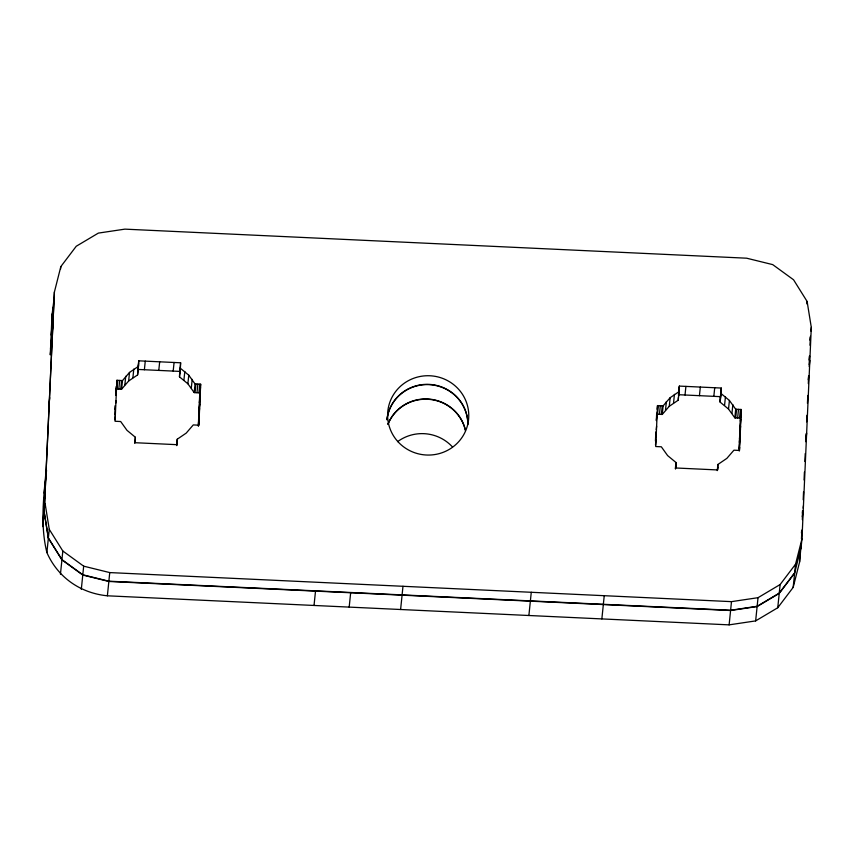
<?xml version="1.0" encoding="UTF-8"?>
<svg xmlns="http://www.w3.org/2000/svg" width="854" height="854" viewBox="0 0 854 854"><rect width="100%" height="100%" fill="white"/><g stroke="black" fill="none" stroke-linecap="round" stroke-linejoin="round"><path stroke-width="1.28" d="M137.921 369.056L138.722 360.826L180.621 362.79L180.375 368.266L188.766 375.184L195.064 383.969L200.669 384.236L198.865 425.185L193.271 424.918L186.225 433.095L177.248 439.212L176.618 445.35M741.315 409.504L740.429 418.108L734.824 417.841L728.526 409.055L720.135 402.138L720.381 396.651L678.482 394.697L679.368 386.093L721.267 388.047L721.022 393.534L729.412 400.451L735.71 409.237L741.315 409.504L739.511 450.442L733.917 450.186L726.871 458.363L717.904 464.469L717.264 470.618M801.276 543.4L799.6 561.975L793.163 587.424L777.748 607.749L755.641 620.901L729.113 624.861L107.369 595.804C80.489 593.146 57.773 577.421 46.885 552.549C40.384 526.288 43.426 499.216 45.924 472.625M54.154 298.089L52.009 315.243L50.269 354.869L51.752 340.532M42.7 526.598L44.184 512.261L54.4 292.025L60.837 266.576L76.252 246.251L98.359 233.099L124.887 229.139L746.631 258.196L772.699 264.612L793.558 279.781L807.115 301.451L811.3 327.402L801.991 538.757L801.095 547.361L794.647 573.087L793.163 587.424M801.991 538.757L795.544 564.216L794.658 572.82L779.243 593.135L757.135 606.287L730.608 610.247L108.864 581.19L82.795 574.774L61.936 559.616L48.368 537.945L44.194 511.984L54.4 292.025M114.863 414.51L115.247 405.554M116.24 386.467L115.706 395.327L116.592 386.713M138.722 360.826L138.487 366.313L129.52 372.419L122.485 380.585L116.87 380.318L115.066 421.268L120.681 421.524L126.968 430.32L135.359 437.248L135.113 442.714L177.013 444.678L177.248 439.212M115.984 388.922L121.599 389.189L128.634 381.023L137.59 374.917L138.604 363.569M200.669 384.236L199.783 392.84L194.178 392.573L187.88 383.788L179.489 376.87L179.735 371.394L137.836 369.43M198.309 426.146L199.783 392.84M655.445 441.059L655.84 432.103M679.368 386.093L679.133 391.58L670.166 397.686L663.131 405.853L657.516 405.586L655.723 446.535L661.327 446.791L667.614 455.588L676.005 462.505L675.76 467.981L717.659 469.946L717.904 464.469M657.238 411.98L656.352 420.584L656.63 414.19L662.245 414.457L669.28 406.291L678.236 400.184L678.364 397.441M740.429 418.108L739.062 449.14L739.948 440.536M799.6 561.975L800.091 550.819M801.468 538.959L801.853 530.185M802.322 519.616L802.675 511.695M803.198 499.803L803.539 491.883M804.062 479.991L804.415 472.059M804.884 461.502L805.226 453.57M806.101 433.757L805.76 441.678L806.646 433.074M806.624 421.865L806.923 415.268M807.446 403.376L807.788 395.445M808.311 383.563L808.663 375.632M809.144 364.754L809.539 355.819M810.008 345.251L810.35 337.33M51.742 321.435L53.226 307.098M51.144 335.056L52.617 320.72M50.535 348.678L52.019 334.341M52.051 333.658L52.937 325.054M60.581 269.031L60.837 266.576M48.849 406.312L49.735 397.708M44.173 493.153L46.543 470.362M43.575 506.785L45.059 492.438M42.978 520.406L44.451 506.07M46.885 552.549L48.358 538.212L44.184 512.261M48.368 537.945L49.265 529.341L45.081 503.38M60.442 574.219L61.926 559.882L48.358 538.212M61.936 559.616L62.822 551.011L49.265 529.341M81.301 589.388L82.774 575.041L61.926 559.882M82.795 574.774L83.681 566.17L62.822 551.011M116.624 382.773L116.87 380.318M116.859 388.965L117.756 380.361M115.087 409.397L115.461 405.714M115.717 403.248L115.973 400.793M114.842 419.784L115.354 414.873M118.791 389.061L119.677 380.446M120.724 389.146L121.61 380.542M121.599 389.189L122.485 380.585M124.844 384.876L125.741 376.272M128.634 381.023L129.52 372.419M107.369 595.804L108.853 581.467L82.774 575.041M108.864 581.19L109.75 572.586L83.681 566.17M132.904 377.692L133.79 369.088M137.59 374.917L138.519 365.459M134.718 443.386L135.359 437.248M144.379 369.739L145.265 361.135M158.78 370.412L159.677 361.808M173.181 371.084L174.077 362.48M179.607 374.137L180.621 362.79M179.489 376.87L180.418 367.412M176.757 445.628L177.13 441.945M183.92 380.073L184.806 371.469M187.88 383.788L188.766 375.184M191.317 387.983L192.203 379.368M194.178 392.573L195.064 383.969M195.054 392.616L195.94 384.012M196.975 392.712L197.861 384.108M198.897 392.797L199.793 384.193M199.644 395.946L200.53 387.342M199.345 402.768L200.231 394.164M199.035 409.589L199.932 400.985M198.865 413.646L199.793 404.081M198.715 417.051L199.601 408.447M198.406 423.872L199.302 415.268M198.619 425.772L199.003 422.079M314.026 605.465L315.51 591.117M349.179 607.109L350.663 592.761M400.601 609.51L402.085 595.163M402.095 594.896L402.981 586.292M528.882 615.499L530.366 601.163M530.377 600.896L531.273 592.292M601.856 618.915L603.34 604.568M603.351 604.301L604.237 595.697M657.142 409.269L657.516 405.586M657.505 414.233L658.402 405.629M655.733 434.665L655.979 432.209M656.235 429.743L656.619 426.061M655.488 445.051L656 440.13M659.437 414.318L660.323 405.714M661.37 414.414L662.256 405.81M662.245 414.457L663.131 405.853M665.501 410.133L666.387 401.529M669.28 406.291L670.166 397.686M673.55 402.96L674.436 394.356M678.492 396.213L679.336 386.947M678.236 400.184L679.165 390.726M675.365 468.654L676.005 462.505M675.503 468.931L675.888 465.249M685.025 395.007L685.911 386.403M699.426 395.68L700.323 387.075M713.827 396.352L714.723 387.748M720.338 397.516L721.267 388.047M720.178 401.284L721.15 390.79M720.135 402.138L721.022 393.534M717.52 469.668L717.776 467.213M724.566 405.34L725.452 396.736M728.526 409.055L729.412 400.451M731.963 413.24L732.849 404.636M734.824 417.841L735.71 409.237M735.7 417.884L736.586 409.279M737.621 417.98L738.507 409.365M739.553 418.065L740.439 409.461M740.29 421.203L741.176 412.599M739.991 428.025L740.877 419.421M739.681 434.857L740.578 426.253M739.511 438.903L740.439 429.348M739.361 442.319L740.247 433.715M739.265 451.04L739.649 447.347M730.608 610.247L731.494 601.643L758.032 597.683L780.14 584.531L795.544 564.216M729.113 624.861L730.597 610.514L757.124 606.553L779.232 593.402L794.647 573.087M757.135 606.287L758.032 597.683M755.641 620.901L757.124 606.553M806.87 303.907L807.115 301.451M779.243 593.135L780.14 584.531M777.748 607.749L779.232 593.402M809.998 340.191L810.403 336.273M810.916 331.085L811.3 327.402M809.122 360.004L809.528 356.086M809.208 366.569L809.848 360.42M808.247 379.806L808.653 375.899M802.29 513.211L802.568 510.607M802.29 516.798L802.931 510.649M803.187 508.183L803.443 505.728M801.426 533.024L801.692 530.419M799.878 555.773L800.283 551.865M800.689 547.958L801.095 544.041M52.009 315.243L52.66 312.703M109.75 572.586L731.494 601.643M108.853 581.467L730.597 610.514M386.958 419.527A40.597 39.668 5.9 0 1 429.711 384.407A40.597 39.668 5.9 0 1 467.885 424.609M387.972 424.086A40.597 39.668 5.9 0 1 428.879 399.064A40.597 39.668 5.9 0 1 465.43 430.181M386.937 419.794A40.597 39.668 5.9 0 1 429.039 384.642A40.597 39.668 5.9 0 1 467.864 423.573M397.857 441.465A40.597 39.668 5.9 0 1 452.15 446.61M387.962 424.353A40.597 39.668 5.9 0 1 428.857 399.33A40.597 39.668 5.9 0 1 465.419 430.448M398.284 442.073A40.597 39.668 5.9 0 0 466.903 427.48A40.597 39.668 5.9 0 0 419.378 376.625A40.597 39.668 5.9 0 0 398.284 442.073"/></g></svg>
